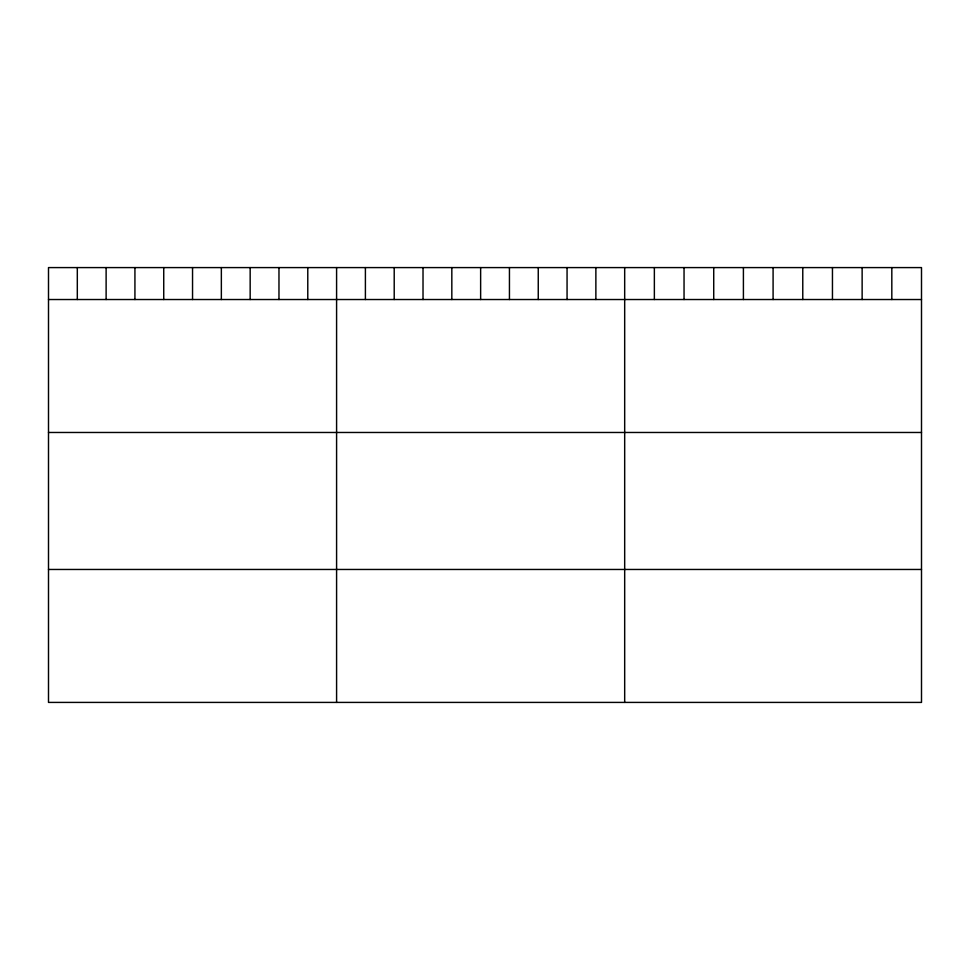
<?xml version="1.0" encoding="UTF-8"?>
<svg xmlns="http://www.w3.org/2000/svg" width="970" height="970" viewBox="0 0 970 970"><rect width="100%" height="100%" fill="white"/><g stroke="black" fill="none" stroke-linecap="round" stroke-linejoin="round"><path stroke-width="1.45" d="M921.5 299.524L921.5 702.413L48.5 702.413L48.5 267.587L921.5 267.587L921.5 299.524L48.5 299.524M48.5 432.474L921.5 432.474M48.5 569.463L921.5 569.463M891.818 267.587L891.818 299.524M862.136 267.587L862.136 299.524M832.454 267.587L832.454 299.524M802.772 267.587L802.772 299.524M773.09 267.587L773.09 299.524M743.408 267.587L743.408 299.524M713.726 267.587L713.726 299.524M684.044 267.587L684.044 299.524M654.362 267.587L654.362 299.524M624.68 267.587L624.68 702.413M595.871 267.587L595.871 299.524M567.062 267.587L567.062 299.524M538.253 267.587L538.253 299.524M509.444 267.587L509.444 299.524M480.635 267.587L480.635 299.524M451.826 267.587L451.826 299.524M423.017 267.587L423.017 299.524M394.208 267.587L394.208 299.524M365.399 267.587L365.399 299.524M336.59 267.587L336.59 702.413M307.781 267.587L307.781 299.524M278.972 267.587L278.972 299.524M250.163 267.587L250.163 299.524M221.354 267.587L221.354 299.524M192.545 267.587L192.545 299.524M163.736 267.587L163.736 299.524M134.927 267.587L134.927 299.524M106.118 267.587L106.118 299.524M77.309 267.587L77.309 299.524"/></g></svg>
